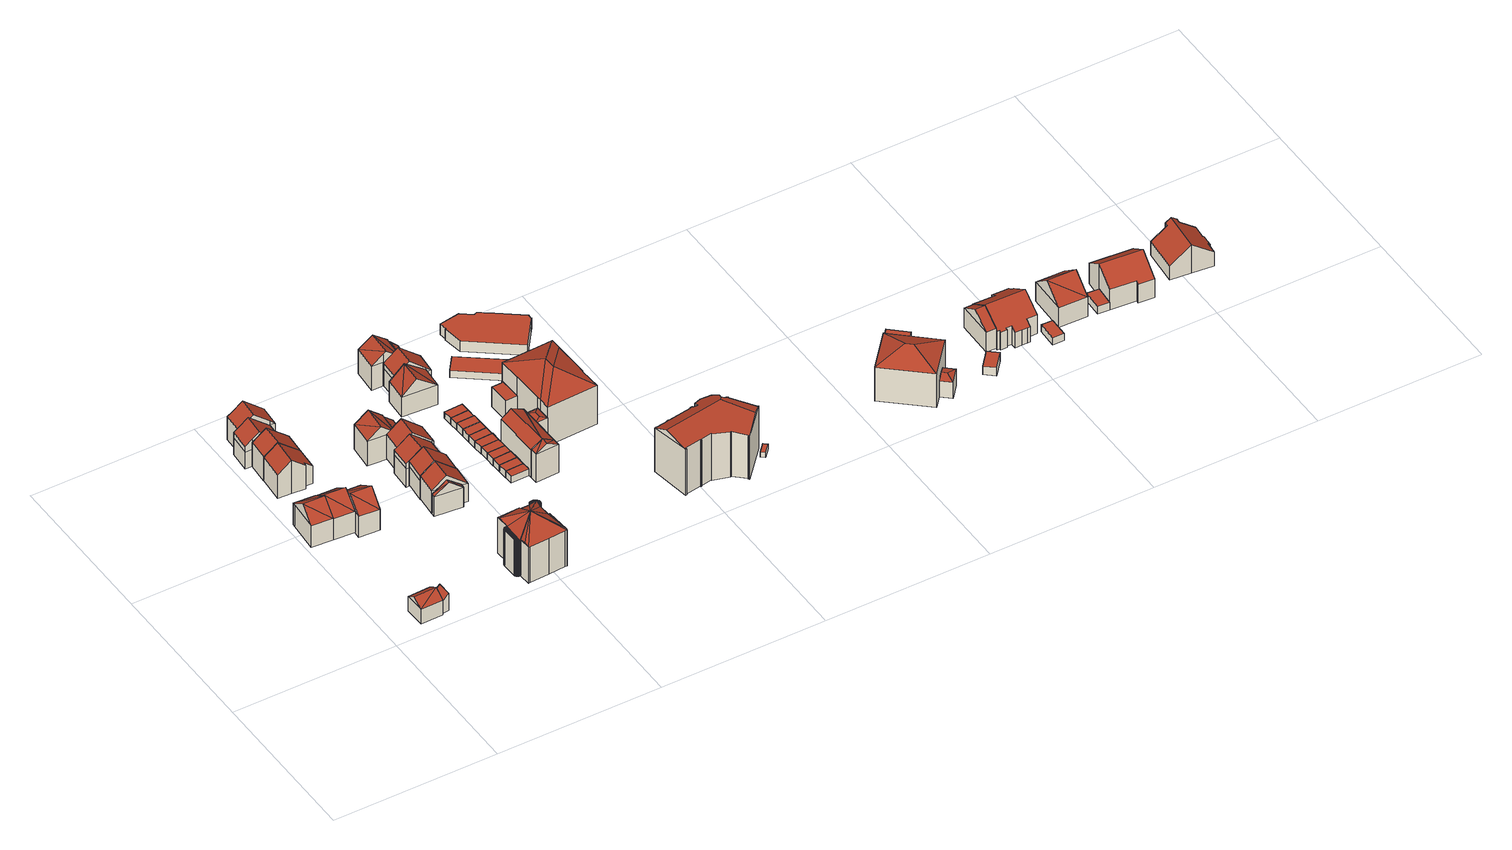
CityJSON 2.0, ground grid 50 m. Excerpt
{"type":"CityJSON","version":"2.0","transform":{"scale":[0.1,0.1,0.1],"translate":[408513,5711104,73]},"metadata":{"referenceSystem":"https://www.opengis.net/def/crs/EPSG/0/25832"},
"CityObjects":{
"building1":{"type":"Building","attributes":{"Gemeindeschluessel":"05978036","Geometrietyp2DReferenz":"3000","function":"31001_1000","roofType":"5000","measuredHeight":7.01},"geometry":[{"type":"MultiSurface","lod":"2","boundaries":[[[0,1,2,3]],[[1,4,5,2]],[[4,6,7,5]],[[6,8,9,7]],[[8,10,11,9]],[[10,0,3,11]],[[12,13,14,4,1]],[[13,0,10,15]],[[0,13,12]],[[6,14,13,15,8]],[[8,15,10]],[[4,14,6]],[[0,12,1]],[[3,2,5,7,9,11]]],"semantics":{"surfaces":[{"type":"WallSurface"},{"type":"RoofSurface"},{"type":"GroundSurface"}],"values":[0,0,0,0,0,0,1,1,1,0,0,0,0,2]}}]},
"building2":{"type":"Building","attributes":{"Gemeindeschluessel":"05978036","Geometrietyp2DReferenz":"3000","function":"31001_1000","roofType":"2100","measuredHeight":5.99},"geometry":[{"type":"MultiSurface","lod":"2","boundaries":[[[16,17,18,19]],[[17,20,21,18]],[[20,22,23,21]],[[22,16,19,23]],[[22,20,17,16]],[[19,18,21,23]]],"semantics":{"surfaces":[{"type":"WallSurface"},{"type":"RoofSurface"},{"type":"GroundSurface"}],"values":[0,0,0,0,1,2]}}]},
"building3":{"type":"Building","attributes":{"Gemeindeschluessel":"05978036","Geometrietyp2DReferenz":"3000","function":"31001_1000","roofType":"5000","measuredHeight":11.66},"geometry":[{"type":"MultiSurface","lod":"2","boundaries":[[[24,25,26,27]],[[25,28,29,26]],[[28,30,31,29]],[[30,32,33,31]],[[32,24,27,33]],[[30,34,35]],[[30,35,32]],[[34,28,25]],[[25,36,35,34]],[[32,35,36,24]],[[24,36,25]],[[28,34,30]],[[27,26,29,31,33]]],"semantics":{"surfaces":[{"type":"WallSurface"},{"type":"RoofSurface"},{"type":"GroundSurface"}],"values":[0,0,0,0,0,1,1,1,1,0,0,0,2]}}]},
"building4":{"type":"Building","attributes":{"Gemeindeschluessel":"05978036","Geometrietyp2DReferenz":"3000","function":"31001_1000","roofType":"3100","measuredHeight":11.45},"geometry":[{"type":"MultiSurface","lod":"2","boundaries":[[[37,38,39,40]],[[38,41,42,39]],[[41,43,44,42]],[[43,37,40,44]],[[41,38,45]],[[37,43,46]],[[37,45,38]],[[45,37,46]],[[46,41,45]],[[41,46,43]],[[40,39,42,44]]],"semantics":{"surfaces":[{"type":"WallSurface"},{"type":"RoofSurface"},{"type":"GroundSurface"}],"values":[0,0,0,0,0,0,1,1,1,1,2]}}]},
"building5":{"type":"Building","attributes":{"Gemeindeschluessel":"05978036","Geometrietyp2DReferenz":"3000","function":"31001_1000","roofType":"3100","measuredHeight":11.38},"geometry":[{"type":"MultiSurface","lod":"2","boundaries":[[[47,48,49,50]],[[48,51,52,49]],[[51,53,54,52]],[[53,55,56,54]],[[55,57,58,56]],[[57,59,60,58]],[[59,61,62,60]],[[61,47,50,62]],[[57,55,53,51,48,47]],[[47,61,59,57]],[[50,49,52,54,56,58,60,62]]],"semantics":{"surfaces":[{"type":"WallSurface"},{"type":"RoofSurface"},{"type":"GroundSurface"}],"values":[0,0,0,0,0,0,0,0,1,1,2]}}]},
"building6":{"type":"Building","attributes":{"Gemeindeschluessel":"05978036","Geometrietyp2DReferenz":"3000","function":"31001_1000","roofType":"3100","measuredHeight":11.51},"geometry":[{"type":"MultiSurface","lod":"2","boundaries":[[[63,64,65,66]],[[64,67,68,65]],[[67,69,70,68]],[[69,63,66,70]],[[67,64,71]],[[63,69,72]],[[63,71,64]],[[71,63,72]],[[72,67,71]],[[67,72,69]],[[66,65,68,70]]],"semantics":{"surfaces":[{"type":"WallSurface"},{"type":"RoofSurface"},{"type":"GroundSurface"}],"values":[0,0,0,0,0,0,1,1,1,1,2]}}]},
"building7":{"type":"Building","attributes":{"Gemeindeschluessel":"05978036","Geometrietyp2DReferenz":"3000","function":"31001_1000","roofType":"5000","measuredHeight":11.65},"geometry":[{"type":"MultiSurface","lod":"2","boundaries":[[[73,74,75,76]],[[74,77,78,75]],[[77,48,79,78]],[[48,73,76,79]],[[80,81,74,73]],[[48,77,81,80]],[[77,74,81]],[[73,48,80]],[[76,75,78,79]]],"semantics":{"surfaces":[{"type":"WallSurface"},{"type":"RoofSurface"},{"type":"GroundSurface"}],"values":[0,0,0,0,1,1,0,0,2]}}]},
"building8":{"type":"Building","attributes":{"Gemeindeschluessel":"05978036","Geometrietyp2DReferenz":"3000","function":"31001_1000","roofType":"3100","measuredHeight":11.15},"geometry":[{"type":"MultiSurface","lod":"2","boundaries":[[[82,83,84,85]],[[83,86,87,84]],[[86,88,89,87]],[[88,90,75,89]],[[90,91,92,75]],[[91,82,85,92]],[[93,94,95,96,97,98]],[[86,96,95,88]],[[82,98,97,83]],[[91,93,98,82]],[[83,97,96,86]],[[90,94,93,91]],[[88,95,94,90]],[[85,84,87,89,75,92]]],"semantics":{"surfaces":[{"type":"WallSurface"},{"type":"RoofSurface"},{"type":"GroundSurface"}],"values":[0,0,0,0,0,0,1,1,0,0,0,0,0,2]}}]},
"building9":{"type":"Building","attributes":{"Gemeindeschluessel":"05978036","Geometrietyp2DReferenz":"3000","function":"31001_1000","roofType":"3100","measuredHeight":11.53},"geometry":[{"type":"MultiSurface","lod":"2","boundaries":[[[99,100,101,102]],[[100,103,104,101]],[[103,105,106,104]],[[105,107,108,106]],[[107,105,109,110,111]],[[100,99,110,109,112]],[[100,112,103]],[[103,112,109,105]],[[113,111,110,99]],[[107,111,113]],[[108,114,102,101,104,106]],[[107,113,114,108]],[[113,99,102,114]]],"semantics":{"surfaces":[{"type":"WallSurface"},{"type":"RoofSurface"},{"type":"GroundSurface"}],"values":[0,0,0,0,1,1,0,0,0,0,2,0,0]}}]},
"building10":{"type":"Building","attributes":{"Gemeindeschluessel":"05978036","Geometrietyp2DReferenz":"3000","function":"31001_1000","roofType":"5000","measuredHeight":16.77},"geometry":[{"type":"MultiSurface","lod":"2","boundaries":[[[115,116,117,118]],[[116,119,120,117]],[[119,121,122,120]],[[121,123,124,122]],[[123,125,126,124]],[[125,127,128,126]],[[127,129,130,128]],[[129,131,132,130]],[[131,133,134,132]],[[133,135,136,134]],[[135,137,138,136]],[[137,139,140,138]],[[139,141,142,140]],[[141,143,144,142]],[[143,145,146,144]],[[145,147,148,146]],[[147,149,150,148]],[[149,151,152,150]],[[151,153,154,152]],[[153,155,156,154]],[[155,157,158,156]],[[157,159,160,158]],[[159,161,162,160]],[[161,163,164,162]],[[163,165,166,164]],[[165,167,168,166]],[[167,169,170,168]],[[169,171,172,170]],[[171,173,174,172]],[[173,175,176,174]],[[175,177,178,176]],[[177,179,180,178]],[[179,181,182,180]],[[181,183,184,182]],[[183,185,186,184]],[[185,187,188,186]],[[187,189,190,188]],[[189,191,192,190]],[[191,193,194,192]],[[193,195,196,194]],[[195,197,198,196]],[[197,199,200,198]],[[199,201,202,200]],[[201,203,204,202]],[[203,205,206,204]],[[205,207,208,206]],[[207,209,210,208]],[[209,211,212,210]],[[211,213,214,212]],[[213,215,216,214]],[[215,217,218,216]],[[217,219,220,218]],[[219,221,222,220]],[[221,223,224,222]],[[223,225,226,224]],[[225,227,228,226]],[[227,229,230,228]],[[229,231,232,230]],[[231,233,234,232]],[[233,235,236,234]],[[235,237,238,236]],[[237,239,240,238]],[[239,241,242,240]],[[241,243,244,242]],[[243,245,246,244]],[[245,247,248,246]],[[247,249,250,248]],[[249,251,252,250]],[[251,253,254,252]],[[253,255,256,254]],[[255,115,118,256]],[[221,257,258]],[[258,229,227,225,223,221]],[[259,229,258]],[[231,259,258]],[[258,233,231]],[[258,143,233]],[[260,143,258]],[[141,233,143]],[[141,235,233]],[[139,235,141]],[[139,237,235]],[[139,239,237]],[[137,239,139]],[[135,239,137]],[[135,241,239]],[[133,241,135]],[[133,243,241]],[[131,243,133]],[[131,245,243]],[[131,247,245]],[[129,247,131]],[[127,247,129]],[[127,249,247]],[[127,251,249]],[[127,253,251]],[[125,253,127]],[[125,255,253]],[[123,255,125]],[[121,255,123]],[[119,255,121]],[[119,115,255]],[[115,119,116]],[[179,261,181]],[[177,261,179]],[[175,261,177]],[[173,261,175]],[[171,261,173]],[[169,261,171]],[[167,261,169]],[[165,261,167]],[[163,261,165]],[[161,261,163]],[[159,261,161]],[[157,261,159]],[[155,261,157]],[[153,261,155]],[[151,261,153]],[[151,258,261]],[[149,258,151]],[[147,258,149]],[[260,258,147]],[[147,145,260]],[[193,197,195]],[[193,199,197]],[[193,201,199]],[[191,201,193]],[[191,203,201]],[[189,203,191]],[[189,205,203]],[[187,205,189]],[[187,207,205]],[[185,207,187]],[[185,209,207]],[[261,209,185]],[[261,211,209]],[[261,213,211]],[[261,215,213]],[[215,261,258]],[[257,219,217]],[[257,217,258]],[[258,217,215]],[[219,257,221]],[[229,259,231]],[[143,260,145]],[[183,181,261,185]],[[117,120,122,124,126,128,130,132,134,136,138,140,142,144,146,148,150,152,154,156,158,160,162,164,166,168,170,172,174,176,178,180,182,184,186,188,190,192,194,196,198,200,202,204,206,208,210,212,214,216,218,220,222,224,226,228,230,232,234,236,238,240,242,244,246,248,250,252,254,256,118]]],"semantics":{"surfaces":[{"type":"WallSurface"},{"type":"RoofSurface"},{"type":"GroundSurface"}],"values":[0,0,0,0,0,0,0,0,0,0,0,0,0,0,0,0,0,0,0,0,0,0,0,0,0,0,0,0,0,0,0,0,0,0,0,0,0,0,0,0,0,0,0,0,0,0,0,0,0,0,0,0,0,0,0,0,0,0,0,0,0,0,0,0,0,0,0,0,0,0,0,1,1,1,1,1,1,1,1,1,1,1,1,1,1,1,1,1,1,1,1,1,1,1,1,1,1,1,1,1,1,1,1,1,1,1,1,1,1,1,1,1,1,1,1,1,1,1,1,1,1,1,1,1,1,1,1,1,1,1,1,1,1,1,1,1,1,1,1,1,1,1,0,0,0,0,2]}}]},
"building11":{"type":"Building","attributes":{"Gemeindeschluessel":"05978036","Geometrietyp2DReferenz":"3000","function":"31001_1000"},"children":["building11-1","building11-2"]},
"building11-1":{"type":"BuildingPart","attributes":{"roofType":"3100","measuredHeight":11.36},"parents":["building11"],"geometry":[{"type":"MultiSurface","lod":"2","boundaries":[[[262,263,264,265]],[[266,267,268,269,270]],[[267,262,265,268]],[[262,267,271]],[[263,262,271,272]],[[267,266,272,271]],[[265,264,273,269,268]],[[270,274,266]],[[273,264,263,275]],[[269,273,275,276,270]],[[270,276,274]],[[272,266,274,277,278,276,275,263]],[[277,274,276,278]]],"semantics":{"surfaces":[{"type":"WallSurface"},{"type":"RoofSurface"},{"type":"GroundSurface"},{"type":"ClosureSurface"}],"values":[0,0,0,0,1,1,2,0,0,3,3,0,3]}}]},
"building11-2":{"type":"BuildingPart","attributes":{"roofType":"3100","measuredHeight":10.13},"parents":["building11"],"geometry":[{"type":"MultiSurface","lod":"2","boundaries":[[[278,279,280,273,275]],[[279,281,282,280]],[[281,270,269,282]],[[281,279,283]],[[277,279,278]],[[279,277,283]],[[270,283,277,274]],[[283,270,281]],[[273,280,282,269]],[[275,276,278]],[[273,269,270,276,275]],[[274,276,270]],[[277,278,276,274]]],"semantics":{"surfaces":[{"type":"WallSurface"},{"type":"RoofSurface"},{"type":"GroundSurface"},{"type":"ClosureSurface"}],"values":[0,0,0,0,1,1,1,1,2,0,3,3,3]}}]},
"building12":{"type":"Building","attributes":{"Gemeindeschluessel":"05978036","Geometrietyp2DReferenz":"3000","function":"31001_1000","roofType":"3100","measuredHeight":11.54},"geometry":[{"type":"MultiSurface","lod":"2","boundaries":[[[284,285,286,287]],[[285,288,289,286]],[[288,290,291,289]],[[290,292,293,291]],[[292,284,287,293]],[[294,295,296,297]],[[288,298,296,295,290]],[[285,298,288]],[[284,297,296,298,285]],[[292,294,297,284]],[[290,295,294,292]],[[287,286,289,291,293]]],"semantics":{"surfaces":[{"type":"WallSurface"},{"type":"RoofSurface"},{"type":"GroundSurface"}],"values":[0,0,0,0,0,1,1,0,0,0,0,2]}}]},
"building13":{"type":"Building","attributes":{"Gemeindeschluessel":"05978036","Geometrietyp2DReferenz":"3000","function":"31001_1000","roofType":"3100","measuredHeight":11.7},"geometry":[{"type":"MultiSurface","lod":"2","boundaries":[[[299,300,301,302]],[[300,303,304,301]],[[303,305,306,304]],[[305,307,308,306]],[[307,309,310,308]],[[309,299,302,310]],[[311,312,297,313,314,315]],[[305,303,314,313]],[[300,315,314,303]],[[299,311,315,300]],[[307,297,312,309]],[[305,313,297,307]],[[309,312,311,299]],[[302,301,304,306,308,310]]],"semantics":{"surfaces":[{"type":"WallSurface"},{"type":"RoofSurface"},{"type":"GroundSurface"}],"values":[0,0,0,0,0,0,1,1,0,0,0,0,0,2]}}]},
"building14":{"type":"Building","attributes":{"Gemeindeschluessel":"05978036","Geometrietyp2DReferenz":"3000","function":"31001_1000"},"children":["building14-1","building14-2"]},
"building14-1":{"type":"BuildingPart","attributes":{"roofType":"3100","measuredHeight":11.87},"parents":["building14"],"geometry":[{"type":"MultiSurface","lod":"2","boundaries":[[[316,317,318,319]],[[317,320,321,318]],[[322,316,319,323]],[[320,317,324]],[[316,322,325]],[[317,325,324]],[[325,317,316]],[[324,322,326,320]],[[322,324,325]],[[319,318,321,327,323]],[[327,321,320,326]],[[323,327,326,322]]],"semantics":{"surfaces":[{"type":"WallSurface"},{"type":"RoofSurface"},{"type":"GroundSurface"},{"type":"ClosureSurface"}],"values":[0,0,0,0,0,1,1,1,1,2,0,3]}}]},
"building14-2":{"type":"BuildingPart","attributes":{"roofType":"2100","measuredHeight":8.7},"parents":["building14"],"geometry":[{"type":"MultiSurface","lod":"2","boundaries":[[[328,329,330,327,326]],[[329,331,332,330]],[[331,333,322,323,332]],[[333,331,329,328]],[[327,330,332,323]],[[326,322,333,328]],[[327,323,322,326]]],"semantics":{"surfaces":[{"type":"WallSurface"},{"type":"RoofSurface"},{"type":"GroundSurface"},{"type":"ClosureSurface"}],"values":[0,0,0,1,2,0,3]}}]},
"building15":{"type":"Building","attributes":{"Gemeindeschluessel":"05978036","Geometrietyp2DReferenz":"3000","function":"31001_1000","roofType":"3100","measuredHeight":11.87},"geometry":[{"type":"MultiSurface","lod":"2","boundaries":[[[334,335,336,337]],[[335,338,339,336]],[[338,340,341,339]],[[340,334,337,341]],[[338,335,342]],[[334,340,343]],[[335,334,343,342]],[[340,338,342,343]],[[337,336,339,341]]],"semantics":{"surfaces":[{"type":"WallSurface"},{"type":"RoofSurface"},{"type":"GroundSurface"}],"values":[0,0,0,0,0,0,1,1,2]}}]},
"building16":{"type":"Building","attributes":{"Gemeindeschluessel":"05978036","Geometrietyp2DReferenz":"3000","function":"31001_2460","roofType":"1000","measuredHeight":2.28},"geometry":[{"type":"MultiSurface","lod":"2","boundaries":[[[344,345,346,347]],[[345,348,349,346]],[[348,350,351,349]],[[350,344,347,351]],[[350,348,345,344]],[[347,346,349,351]]],"semantics":{"surfaces":[{"type":"WallSurface"},{"type":"RoofSurface"},{"type":"GroundSurface"}],"values":[0,0,0,0,1,2]}}]},
"building17":{"type":"Building","attributes":{"Gemeindeschluessel":"05978036","Geometrietyp2DReferenz":"3000","function":"31001_2460","roofType":"1000","measuredHeight":2.25},"geometry":[{"type":"MultiSurface","lod":"2","boundaries":[[[352,353,354,355]],[[353,345,356,354]],[[345,344,357,356]],[[344,352,355,357]],[[344,345,353,352]],[[355,354,356,357]]],"semantics":{"surfaces":[{"type":"WallSurface"},{"type":"RoofSurface"},{"type":"GroundSurface"}],"values":[0,0,0,0,1,2]}}]},
"building18":{"type":"Building","attributes":{"Gemeindeschluessel":"05978036","Geometrietyp2DReferenz":"3000","function":"31001_2460","roofType":"1000","measuredHeight":2.34},"geometry":[{"type":"MultiSurface","lod":"2","boundaries":[[[358,359,360,361]],[[359,353,354,360]],[[353,352,355,354]],[[352,358,361,355]],[[352,353,359,358]],[[361,360,354,355]]],"semantics":{"surfaces":[{"type":"WallSurface"},{"type":"RoofSurface"},{"type":"GroundSurface"}],"values":[0,0,0,0,1,2]}}]},
"building19":{"type":"Building","attributes":{"Gemeindeschluessel":"05978036","Geometrietyp2DReferenz":"3000","function":"31001_2460","roofType":"1000","measuredHeight":2.32},"geometry":[{"type":"MultiSurface","lod":"2","boundaries":[[[362,363,364,365]],[[363,366,367,364]],[[366,368,369,367]],[[368,362,365,369]],[[368,366,363,362]],[[365,364,367,369]]],"semantics":{"surfaces":[{"type":"WallSurface"},{"type":"RoofSurface"},{"type":"GroundSurface"}],"values":[0,0,0,0,1,2]}}]},
"building20":{"type":"Building","attributes":{"Gemeindeschluessel":"05978036","Geometrietyp2DReferenz":"3000","function":"31001_2460","roofType":"1000","measuredHeight":2.33},"geometry":[{"type":"MultiSurface","lod":"2","boundaries":[[[370,371,372,373]],[[371,363,364,372]],[[363,362,365,364]],[[362,370,373,365]],[[362,363,371,370]],[[373,372,364,365]]],"semantics":{"surfaces":[{"type":"WallSurface"},{"type":"RoofSurface"},{"type":"GroundSurface"}],"values":[0,0,0,0,1,2]}}]},
"building21":{"type":"Building","attributes":{"Gemeindeschluessel":"05978036","Geometrietyp2DReferenz":"3000","function":"31001_2460","roofType":"1000","measuredHeight":2.35},"geometry":[{"type":"MultiSurface","lod":"2","boundaries":[[[374,375,376,377]],[[375,371,378,376]],[[371,370,379,378]],[[370,374,377,379]],[[370,371,375,374]],[[377,376,378,379]]],"semantics":{"surfaces":[{"type":"WallSurface"},{"type":"RoofSurface"},{"type":"GroundSurface"}],"values":[0,0,0,0,1,2]}}]},
"building22":{"type":"Building","attributes":{"Gemeindeschluessel":"05978036","Geometrietyp2DReferenz":"3000","function":"31001_2460","roofType":"1000","measuredHeight":2.23},"geometry":[{"type":"MultiSurface","lod":"2","boundaries":[[[380,381,382,383]],[[381,384,385,382]],[[384,386,387,385]],[[386,380,383,387]],[[386,384,381,380]],[[383,382,385,387]]],"semantics":{"surfaces":[{"type":"WallSurface"},{"type":"RoofSurface"},{"type":"GroundSurface"}],"values":[0,0,0,0,1,2]}}]},
"building23":{"type":"Building","attributes":{"Gemeindeschluessel":"05978036","Geometrietyp2DReferenz":"3000","function":"31001_1000","roofType":"3100","measuredHeight":11.24},"geometry":[{"type":"MultiSurface","lod":"2","boundaries":[[[388,389,390,391]],[[389,392,393,390]],[[392,394,395,393]],[[394,388,391,395]],[[392,389,396]],[[388,394,397]],[[397,389,388]],[[389,397,396]],[[392,397,394]],[[397,392,396]],[[391,390,393,395]]],"semantics":{"surfaces":[{"type":"WallSurface"},{"type":"RoofSurface"},{"type":"GroundSurface"}],"values":[0,0,0,0,0,0,1,1,1,1,2]}}]},
"building24":{"type":"Building","attributes":{"Gemeindeschluessel":"05978036","Geometrietyp2DReferenz":"3000","function":"51009_1610","roofType":"3100","measuredHeight":11.81},"geometry":[{"type":"MultiSurface","lod":"2","boundaries":[[[398,399,400,401]],[[399,402,403,400]],[[402,404,405,403]],[[404,398,401,405]],[[402,399,406]],[[398,404,407]],[[398,406,399]],[[406,398,407]],[[407,402,406]],[[402,407,404]],[[401,400,403,405]]],"semantics":{"surfaces":[{"type":"WallSurface"},{"type":"RoofSurface"},{"type":"GroundSurface"}],"values":[0,0,0,0,0,0,1,1,1,1,2]}}]},
"building25":{"type":"Building","attributes":{"Gemeindeschluessel":"05978036","Geometrietyp2DReferenz":"3000","function":"31001_2460","roofType":"1000","measuredHeight":2.25},"geometry":[{"type":"MultiSurface","lod":"2","boundaries":[[[408,409,410,411]],[[409,381,382,410]],[[381,380,383,382]],[[380,408,411,383]],[[380,381,409,408]],[[411,410,382,383]]],"semantics":{"surfaces":[{"type":"WallSurface"},{"type":"RoofSurface"},{"type":"GroundSurface"}],"values":[0,0,0,0,1,2]}}]},
"building26":{"type":"Building","attributes":{"Gemeindeschluessel":"05978036","Geometrietyp2DReferenz":"3000","function":"31001_2460","roofType":"1000","measuredHeight":2.4},"geometry":[{"type":"MultiSurface","lod":"2","boundaries":[[[412,413,414,415]],[[413,409,416,414]],[[409,408,417,416]],[[408,412,415,417]],[[408,409,413,412]],[[415,414,416,417]]],"semantics":{"surfaces":[{"type":"WallSurface"},{"type":"RoofSurface"},{"type":"GroundSurface"}],"values":[0,0,0,0,1,2]}}]},
"building27":{"type":"Building","attributes":{"Gemeindeschluessel":"05978036","Geometrietyp2DReferenz":"3000","function":"31001_2460","roofType":"1000","measuredHeight":2.25},"geometry":[{"type":"MultiSurface","lod":"2","boundaries":[[[418,419,420,421]],[[419,422,423,420]],[[422,424,425,423]],[[424,418,421,425]],[[424,422,419,418]],[[421,420,423,425]]],"semantics":{"surfaces":[{"type":"WallSurface"},{"type":"RoofSurface"},{"type":"GroundSurface"}],"values":[0,0,0,0,1,2]}}]},
"building28":{"type":"Building","attributes":{"Gemeindeschluessel":"05978036","Geometrietyp2DReferenz":"3000","function":"31001_2000","roofType":"5000","measuredHeight":11.8},"geometry":[{"type":"MultiSurface","lod":"2","boundaries":[[[426,427,428,405]],[[427,429,430,428]],[[429,431,432,430]],[[431,433,434,432]],[[433,435,401,434]],[[435,426,405,401]],[[426,436,437,427]],[[431,435,433]],[[431,436,435]],[[429,436,431]],[[436,429,437]],[[429,427,437]],[[426,435,436]],[[405,428,430,432,434,401]]],"semantics":{"surfaces":[{"type":"WallSurface"},{"type":"RoofSurface"},{"type":"GroundSurface"}],"values":[0,0,0,0,0,0,1,1,1,1,1,0,0,2]}}]},
"building29":{"type":"Building","attributes":{"Gemeindeschluessel":"05978036","Geometrietyp2DReferenz":"3000","function":"31001_2460","roofType":"1000","measuredHeight":2.26},"geometry":[{"type":"MultiSurface","lod":"2","boundaries":[[[438,439,440,441]],[[439,419,420,440]],[[419,418,421,420]],[[418,438,441,421]],[[418,419,439,438]],[[441,440,420,421]]],"semantics":{"surfaces":[{"type":"WallSurface"},{"type":"RoofSurface"},{"type":"GroundSurface"}],"values":[0,0,0,0,1,2]}}]},
"building30":{"type":"Building","attributes":{"Gemeindeschluessel":"05978036","Geometrietyp2DReferenz":"3000","function":"31001_1000"},"children":["building30-1","building30-2"]},
"building30-1":{"type":"BuildingPart","attributes":{"roofType":"2100","measuredHeight":8.6},"parents":["building30"],"geometry":[{"type":"MultiSurface","lod":"2","boundaries":[[[442,443,444,445,446]],[[447,448,449,450,451]],[[448,442,446,449]],[[448,447,443,442]],[[446,445,450,449]],[[447,451,444,443]],[[451,450,445,444]]],"semantics":{"surfaces":[{"type":"WallSurface"},{"type":"RoofSurface"},{"type":"GroundSurface"},{"type":"ClosureSurface"}],"values":[0,0,0,1,2,0,3]}}]},
"building30-2":{"type":"BuildingPart","attributes":{"roofType":"3100","measuredHeight":11.6},"parents":["building30"],"geometry":[{"type":"MultiSurface","lod":"2","boundaries":[[[452,453,454,455]],[[453,451,450,454]],[[444,456,457,445]],[[456,458,459,457]],[[458,452,455,459]],[[460,461,452]],[[452,458,462,460]],[[444,451,453,461]],[[461,460,444]],[[456,462,458]],[[444,460,462,456]],[[452,461,453]],[[455,454,450,445,457,459]],[[445,450,451,444]]],"semantics":{"surfaces":[{"type":"WallSurface"},{"type":"RoofSurface"},{"type":"GroundSurface"},{"type":"ClosureSurface"}],"values":[0,0,0,0,0,1,1,1,1,0,0,0,2,3]}}]},
"building31":{"type":"Building","attributes":{"Gemeindeschluessel":"05978036","Geometrietyp2DReferenz":"3000","function":"31001_1000","roofType":"3100","measuredHeight":11.32},"geometry":[{"type":"MultiSurface","lod":"2","boundaries":[[[463,464,465,466]],[[464,467,468,465]],[[467,469,470,468]],[[469,471,391,470]],[[471,472,473,391]],[[472,463,466,473]],[[474,475,476,477]],[[467,478,476,475,479,469]],[[471,479,475,474,472]],[[469,479,471]],[[464,478,467]],[[463,477,476,478,464]],[[472,474,477,463]],[[466,465,468,470,391,473]]],"semantics":{"surfaces":[{"type":"WallSurface"},{"type":"RoofSurface"},{"type":"GroundSurface"}],"values":[0,0,0,0,0,0,1,1,0,0,0,0,0,2]}}]},
"building32":{"type":"Building","attributes":{"Gemeindeschluessel":"05978036","Geometrietyp2DReferenz":"3000","function":"31001_2000","roofType":"5000","measuredHeight":9.52},"geometry":[{"type":"MultiSurface","lod":"2","boundaries":[[[480,481,482,483]],[[481,484,485,482]],[[484,486,487,485]],[[486,480,483,487]],[[488,486,484]],[[489,488,484,481]],[[489,481,480]],[[488,489,480,486]],[[483,482,485,487]]],"semantics":{"surfaces":[{"type":"WallSurface"},{"type":"RoofSurface"},{"type":"GroundSurface"}],"values":[0,0,0,0,1,1,1,1,2]}}]},
"building33":{"type":"Building","attributes":{"Gemeindeschluessel":"05978036","Geometrietyp2DReferenz":"3000","function":"31001_2000"},"children":["building33-1","building33-2","building33-3"]},
"building33-1":{"type":"BuildingPart","attributes":{"roofType":"1000","measuredHeight":6.73},"parents":["building33"],"geometry":[{"type":"MultiSurface","lod":"2","boundaries":[[[490,491,492,493]],[[491,494,495,492]],[[494,496,497,495]],[[496,498,499,497]],[[500,490,493,501]],[[500,498,496,494,491,490]],[[493,492,495,497,499,501]],[[501,499,498,500]]],"semantics":{"surfaces":[{"type":"WallSurface"},{"type":"RoofSurface"},{"type":"GroundSurface"},{"type":"ClosureSurface"}],"values":[0,0,0,0,0,1,2,3]}}]},
"building33-2":{"type":"BuildingPart","attributes":{"roofType":"1000","measuredHeight":6.68},"parents":["building33"],"geometry":[{"type":"MultiSurface","lod":"2","boundaries":[[[502,503,504,505]],[[503,506,507,504]],[[508,502,505,509]],[[508,506,503,502]],[[505,504,507,509]],[[509,507,506,508]]],"semantics":{"surfaces":[{"type":"WallSurface"},{"type":"RoofSurface"},{"type":"GroundSurface"},{"type":"ClosureSurface"}],"values":[0,0,0,1,2,3]}}]},
"building33-3":{"type":"BuildingPart","attributes":{"roofType":"3200","measuredHeight":17.2},"parents":["building33"],"geometry":[{"type":"MultiSurface","lod":"2","boundaries":[[[510,511,512,499,498]],[[511,513,514,512]],[[513,515,516,514]],[[515,517,509,516]],[[517,508,509]],[[518,519,520,507,506]],[[519,521,522,520]],[[521,523,524,522]],[[523,525,526,524]],[[525,527,528,526]],[[527,529,500,501,528]],[[523,521,530]],[[513,511,510,531]],[[521,519,518,517,515,530]],[[515,513,531,530]],[[525,523,530,531]],[[510,529,527,525,531]],[[499,512,514,516,509,507,520,522,524,526,528,501]],[[518,506,508,517]],[[506,507,509,508]],[[498,500,529,510]],[[498,499,501,500]]],"semantics":{"surfaces":[{"type":"WallSurface"},{"type":"RoofSurface"},{"type":"GroundSurface"},{"type":"ClosureSurface"}],"values":[0,0,0,0,0,0,0,0,0,0,0,1,1,1,1,1,1,2,0,3,0,3]}}]},
"building34":{"type":"Building","attributes":{"Gemeindeschluessel":"05978036","Geometrietyp2DReferenz":"3000","function":"31001_2460","roofType":"1000","measuredHeight":2.37},"geometry":[{"type":"MultiSurface","lod":"2","boundaries":[[[532,533,534,535]],[[533,536,537,534]],[[536,538,539,537]],[[538,532,535,539]],[[538,536,533,532]],[[535,534,537,539]]],"semantics":{"surfaces":[{"type":"WallSurface"},{"type":"RoofSurface"},{"type":"GroundSurface"}],"values":[0,0,0,0,1,2]}}]},
"building35":{"type":"Building","attributes":{"Gemeindeschluessel":"05978036","Geometrietyp2DReferenz":"3000","function":"31001_2460","roofType":"1000","measuredHeight":2.23},"geometry":[{"type":"MultiSurface","lod":"2","boundaries":[[[540,541,542,543]],[[541,544,545,542]],[[544,546,547,545]],[[546,548,549,547]],[[548,540,543,549]],[[548,546,544,541,540]],[[543,542,545,547,549]]],"semantics":{"surfaces":[{"type":"WallSurface"},{"type":"RoofSurface"},{"type":"GroundSurface"}],"values":[0,0,0,0,0,1,2]}}]},
"building36":{"type":"Building","attributes":{"Gemeindeschluessel":"05978036","Geometrietyp2DReferenz":"3000","function":"31001_1100","roofType":"5000","measuredHeight":17.5},"geometry":[{"type":"MultiSurface","lod":"2","boundaries":[[[550,551,552,553]],[[551,554,555,552]],[[554,556,557,555]],[[556,558,559,557]],[[558,560,561,559]],[[560,562,563,561]],[[562,564,565,563]],[[564,566,567,565]],[[566,568,569,567]],[[568,570,571,569]],[[570,572,573,571]],[[572,574,575,573]],[[574,576,577,575]],[[576,578,579,577]],[[578,580,581,579]],[[580,582,583,581]],[[582,584,585,583]],[[584,586,587,585]],[[586,588,589,587]],[[588,590,591,589]],[[590,592,593,591]],[[592,594,595,593]],[[594,596,597,595]],[[596,598,599,597]],[[598,600,601,599]],[[600,602,603,601]],[[602,604,605,603]],[[604,606,607,605]],[[606,608,609,607]],[[608,610,611,609]],[[610,612,613,611]],[[612,614,615,613]],[[614,616,617,615]],[[616,618,619,617]],[[618,620,621,619]],[[620,622,623,621]],[[622,624,625,623]],[[624,550,553,625]],[[598,596,594,592,590,588,586,626,627,628]],[[627,626,584,582,580,578,576,574,572,570,568,566,564,562,560,558,556,554,551,629]],[[614,612,610,608,606,604,602,600,628,627,629,550,624,622,620,618,616]],[[551,550,629]],[[600,598,628]],[[586,584,626]],[[553,552,555,557,559,561,563,565,567,569,571,573,575,577,579,581,583,585,587,589,591,593,595,597,599,601,603,605,607,609,611,613,615,617,619,621,623,625]]],"semantics":{"surfaces":[{"type":"WallSurface"},{"type":"RoofSurface"},{"type":"GroundSurface"}],"values":[0,0,0,0,0,0,0,0,0,0,0,0,0,0,0,0,0,0,0,0,0,0,0,0,0,0,0,0,0,0,0,0,0,0,0,0,0,0,1,1,1,0,0,0,2]}}]},
"building37":{"type":"Building","attributes":{"Gemeindeschluessel":"05978036","Geometrietyp2DReferenz":"3000","function":"31001_2000","roofType":"1000","measuredHeight":3.74},"geometry":[{"type":"MultiSurface","lod":"2","boundaries":[[[630,631,632,633]],[[631,634,635,632]],[[634,636,637,635]],[[636,638,639,637]],[[638,640,641,639]],[[640,642,643,641]],[[642,644,645,643]],[[644,646,647,645]],[[646,648,649,647]],[[648,650,651,649]],[[650,652,653,651]],[[652,654,655,653]],[[654,656,657,655]],[[656,630,633,657]],[[656,654,652,650,648,646,644,642,640,638,636,634,631,630]],[[633,632,635,637,639,641,643,645,647,649,651,653,655,657]]],"semantics":{"surfaces":[{"type":"WallSurface"},{"type":"RoofSurface"},{"type":"GroundSurface"}],"values":[0,0,0,0,0,0,0,0,0,0,0,0,0,0,1,2]}}]},
"building38":{"type":"Building","attributes":{"Gemeindeschluessel":"05978036","Geometrietyp2DReferenz":"3000","function":"31001_2500","roofType":"1000","measuredHeight":1.67},"geometry":[{"type":"MultiSurface","lod":"2","boundaries":[[[658,659,660,661]],[[659,662,663,660]],[[662,664,665,663]],[[664,658,661,665]],[[664,662,659,658]],[[661,660,663,665]]],"semantics":{"surfaces":[{"type":"WallSurface"},{"type":"RoofSurface"},{"type":"GroundSurface"}],"values":[0,0,0,0,1,2]}}]},
"building39":{"type":"Building","attributes":{"Gemeindeschluessel":"05978036","Geometrietyp2DReferenz":"3000","function":"31001_1000"},"children":["building39-1","building39-2","building39-3"]},
"building39-1":{"type":"BuildingPart","attributes":{"roofType":"1000","measuredHeight":9.6},"parents":["building39"],"geometry":[{"type":"MultiSurface","lod":"2","boundaries":[[[666,667,668,669]],[[667,670,671,668]],[[670,672,673,671]],[[672,666,669,673]],[[672,670,667,666]],[[669,668,671,673]]],"semantics":{"surfaces":[{"type":"WallSurface"},{"type":"RoofSurface"},{"type":"GroundSurface"}],"values":[0,0,0,0,1,2]}}]},
"building39-2":{"type":"BuildingPart","attributes":{"roofType":"5000","measuredHeight":6.29},"parents":["building39"],"geometry":[{"type":"MultiSurface","lod":"2","boundaries":[[[674,675,676,677]],[[675,678,679,676]],[[678,680,681,679]],[[678,675,682]],[[675,674,683,682]],[[680,678,682,683]],[[677,676,679,681]],[[677,681,680,674]],[[674,680,683]]],"semantics":{"surfaces":[{"type":"WallSurface"},{"type":"RoofSurface"},{"type":"GroundSurface"},{"type":"ClosureSurface"}],"values":[0,0,0,1,1,1,2,3,3]}}]},
"building39-3":{"type":"BuildingPart","attributes":{"roofType":"3200","measuredHeight":14.8},"parents":["building39"],"geometry":[{"type":"MultiSurface","lod":"2","boundaries":[[[684,685,686,687]],[[688,689,690,691]],[[689,684,687,690]],[[688,685,692]],[[684,689,693]],[[685,684,693,692]],[[689,688,692,693]],[[687,686,677,681,691,690]],[[691,681,680,683,674,677,686,685,688]],[[681,677,674,680]],[[680,674,683]]],"semantics":{"surfaces":[{"type":"WallSurface"},{"type":"RoofSurface"},{"type":"GroundSurface"},{"type":"ClosureSurface"}],"values":[0,0,0,1,1,1,1,2,0,3,3]}}]},
"building40":{"type":"Building","attributes":{"Gemeindeschluessel":"05978036","Geometrietyp2DReferenz":"3000","function":"31001_2460","roofType":"1000","measuredHeight":2.98},"geometry":[{"type":"MultiSurface","lod":"2","boundaries":[[[694,695,696,697]],[[695,698,699,696]],[[698,700,701,699]],[[700,694,697,701]],[[700,698,695,694]],[[697,696,699,701]]],"semantics":{"surfaces":[{"type":"WallSurface"},{"type":"RoofSurface"},{"type":"GroundSurface"}],"values":[0,0,0,0,1,2]}}]},
"building41":{"type":"Building","attributes":{"Gemeindeschluessel":"05978036","Geometrietyp2DReferenz":"3000","function":"31001_2460","roofType":"3100","measuredHeight":10.52},"geometry":[{"type":"MultiSurface","lod":"2","boundaries":[[[702,703,704,705]],[[703,706,707,704]],[[706,708,709,707]],[[708,702,705,709]],[[706,703,710]],[[702,708,711]],[[703,702,711,710]],[[708,706,710,711]],[[705,704,707,709]]],"semantics":{"surfaces":[{"type":"WallSurface"},{"type":"RoofSurface"},{"type":"GroundSurface"}],"values":[0,0,0,0,0,0,1,1,2]}}]},
"building42":{"type":"Building","attributes":{"Gemeindeschluessel":"05978036","Geometrietyp2DReferenz":"3000","function":"31001_1000","roofType":"3100","measuredHeight":10.61},"geometry":[{"type":"MultiSurface","lod":"2","boundaries":[[[712,713,714,715]],[[713,716,717,714]],[[716,718,719,717]],[[718,720,721,719]],[[720,722,723,721]],[[722,724,725,723]],[[724,726,727,725]],[[726,728,729,727]],[[728,730,731,729]],[[730,732,733,731]],[[732,734,735,733]],[[734,708,736,735]],[[708,737,738,736]],[[737,739,740,738]],[[739,741,742,740]],[[741,743,744,742]],[[743,745,746,744]],[[745,747,748,746]],[[747,749,750,748]],[[749,751,752,750]],[[751,753,754,752]],[[753,712,715,754]],[[749,747,745,743,741,739,737,708,734]],[[734,732,730,728,726,724,722,720,718,716,713,712,753,751,749]],[[715,714,717,719,721,723,725,727,729,731,733,735,736,738,740,742,744,746,748,750,752,754]]],"semantics":{"surfaces":[{"type":"WallSurface"},{"type":"RoofSurface"},{"type":"GroundSurface"}],"values":[0,0,0,0,0,0,0,0,0,0,0,0,0,0,0,0,0,0,0,0,0,0,1,1,2]}}]},
"building43":{"type":"Building","attributes":{"Gemeindeschluessel":"05978036","Geometrietyp2DReferenz":"3000","function":"31001_2460","roofType":"1000","measuredHeight":2.38},"geometry":[{"type":"MultiSurface","lod":"2","boundaries":[[[755,756,757,758]],[[756,759,760,757]],[[759,761,762,760]],[[761,755,758,762]],[[761,759,756,755]],[[758,757,760,762]]],"semantics":{"surfaces":[{"type":"WallSurface"},{"type":"RoofSurface"},{"type":"GroundSurface"}],"values":[0,0,0,0,1,2]}}]},
"building44":{"type":"Building","attributes":{"Gemeindeschluessel":"05978036","Geometrietyp2DReferenz":"3000","function":"31001_1000","roofType":"3100","measuredHeight":11.73},"geometry":[{"type":"MultiSurface","lod":"2","boundaries":[[[763,764,765,766]],[[764,767,768,765]],[[767,769,770,768]],[[769,763,766,770]],[[767,764,771]],[[763,769,772]],[[771,763,772]],[[763,771,764]],[[767,772,769]],[[772,767,771]],[[766,765,768,770]]],"semantics":{"surfaces":[{"type":"WallSurface"},{"type":"RoofSurface"},{"type":"GroundSurface"}],"values":[0,0,0,0,0,0,1,1,1,1,2]}}]},
"building45":{"type":"Building","attributes":{"Gemeindeschluessel":"05978036","Geometrietyp2DReferenz":"3000","function":"31001_2460","roofType":"1000","measuredHeight":2.67},"geometry":[{"type":"MultiSurface","lod":"2","boundaries":[[[773,774,775,776]],[[774,777,778,775]],[[777,779,780,778]],[[779,773,776,780]],[[779,777,774,773]],[[776,775,778,780]]],"semantics":{"surfaces":[{"type":"WallSurface"},{"type":"RoofSurface"},{"type":"GroundSurface"}],"values":[0,0,0,0,1,2]}}]},
"building46":{"type":"Building","attributes":{"Gemeindeschluessel":"05978036","Geometrietyp2DReferenz":"3000","function":"31001_1100","roofType":"3100","measuredHeight":11.27},"geometry":[{"type":"MultiSurface","lod":"2","boundaries":[[[781,782,776,783]],[[782,784,785,776]],[[784,786,780,785]],[[786,787,788,780]],[[787,789,790,788]],[[789,791,792,790]],[[791,793,794,792]],[[793,795,796,794]],[[795,781,783,796]],[[791,789,787,786,784]],[[784,782,781,795,793,791]],[[783,776,785,780,788,790,792,794,796]]],"semantics":{"surfaces":[{"type":"WallSurface"},{"type":"RoofSurface"},{"type":"GroundSurface"}],"values":[0,0,0,0,0,0,0,0,0,1,1,2]}}]},
"building47":{"type":"Building","attributes":{"Gemeindeschluessel":"05978036","Geometrietyp2DReferenz":"3000","function":"31001_1000","roofType":"3100","measuredHeight":9.69},"geometry":[{"type":"MultiSurface","lod":"2","boundaries":[[[797,798,799,800]],[[798,801,802,799]],[[801,803,804,802]],[[803,805,806,804]],[[805,807,808,806]],[[807,809,810,808]],[[809,811,812,810]],[[811,813,814,812]],[[813,815,816,814]],[[815,817,818,816]],[[817,819,820,818]],[[819,821,822,820]],[[821,823,824,822]],[[823,825,826,824]],[[825,827,828,826]],[[827,797,800,828]],[[823,821,819,817,815,813,811,809,807,805,803,801]],[[801,798,797,827,825,823]],[[800,799,802,804,806,808,810,812,814,816,818,820,822,824,826,828]]],"semantics":{"surfaces":[{"type":"WallSurface"},{"type":"RoofSurface"},{"type":"GroundSurface"}],"values":[0,0,0,0,0,0,0,0,0,0,0,0,0,0,0,0,1,1,2]}}]}
},
"vertices":[
[90,23,73],[88,85,73],[88,85,23],[90,23,23],[156,87,73],[156,87,23],[156,70,73],[156,70,23],[157,26,73],[157,26,23],[157,25,73],[157,25,23],[89,56,93],[157,58,93],[156,70,85],[157,26,74],
[177,27,86],[157,26,66],[157,26,27],[177,27,27],[156,70,66],[156,70,27],[176,71,86],[176,71,27],
[15,527,92],[16,536,92],[16,536,18],[15,527,18],[80,531,92],[80,531,18],[72,429,92],[72,429,18],[8,435,92],[8,435,18],[75,475,134],[11,479,134],[15,527,98],
[80,531,91],[143,528,91],[143,528,19],[80,531,19],[136,424,91],[136,424,19],[72,429,91],[72,429,19],[139,476,134],[76,480,134],
[86,727,126],[152,722,72],[152,722,12],[86,727,12],[147,653,72],[147,653,12],[122,655,93],[122,655,12],[121,644,93],[121,644,12],[80,647,126],[80,647,12],[39,650,91],[39,650,12],[45,730,91],[45,730,12],
[142,511,89],[204,507,89],[204,507,18],[142,511,18],[196,399,89],[196,399,18],[134,404,89],[134,404,18],[200,446,134],[137,450,134],
[45,730,92],[50,794,92],[50,794,10],[45,730,10],[156,786,72],[156,786,10],[152,722,10],[87,727,126],[91,791,126],
[33,859,68],[49,858,68],[49,858,10],[33,859,10],[139,851,68],[139,851,10],[135,787,68],[135,787,10],[50,794,68],[29,795,68],[29,795,10],[29,795,86],[50,794,103],[72,792,121],[76,856,121],[49,858,99],[33,859,86],
[159,914,69],[155,850,69],[155,850,7],[159,914,7],[139,851,72],[139,851,7],[49,858,86],[49,858,7],[53,922,86],[53,922,7],[92,855,122],[97,918,122],[68,920,98],[139,851,83],[68,920,83],[68,920,7],
[391,98,152],[391,100,152],[391,100,29],[391,98,29],[391,101,152],[391,101,29],[391,102,152],[391,102,29],[392,104,152],[392,104,29],[393,105,152],[393,105,29],[394,106,152],[394,106,29],[395,107,152],[395,107,29],[396,108,152],[396,108,29],[397,108,152],[397,108,29],[399,109,152],[399,109,29],[400,109,152],[400,109,29],[402,109,152],[402,109,29],[403,108,152],[403,108,29],[404,108,152],[404,108,29],[402,152,152],[402,152,29],[470,154,152],[470,154,29],[470,150,152],[470,150,29],[498,150,152],[498,150,29],[498,152,152],[498,152,29],[500,154,152],[500,154,29],[501,155,152],[501,155,29],[502,157,152],[502,157,29],[503,158,152],[503,158,29],[505,159,152],[505,159,29],[506,160,152],[506,160,29],[508,160,152],[508,160,29],[510,161,152],[510,161,29],[511,161,152],[511,161,29],[514,161,152],[514,161,29],[516,161,152],[516,161,29],[519,160,152],[519,160,29],[520,159,152],[520,159,29],[522,158,152],[522,158,29],[523,157,152],[523,157,29],[525,156,152],[525,156,29],[526,154,152],[526,154,29],[527,153,152],[527,153,29],[528,151,152],[528,151,29],[528,148,152],[528,148,29],[529,146,152],[529,146,29],[529,144,152],[529,144,29],[528,142,152],[528,142,29],[528,140,152],[528,140,29],[527,138,152],[527,138,29],[526,137,152],[526,137,29],[525,135,152],[525,135,29],[524,134,152],[524,134,29],[523,132,152],[523,132,29],[521,131,152],[521,131,29],[519,130,152],[519,130,29],[521,94,152],[521,94,29],[525,94,152],[525,94,29],[529,14,152],[529,14,29],[523,14,152],[523,14,29],[473,11,152],[473,11,29],[413,9,152],[413,9,29],[408,8,152],[408,8,29],[406,44,152],[406,44,29],[404,44,152],[404,44,29],[403,44,152],[403,44,29],[401,44,152],[401,44,29],[400,45,152],[400,45,29],[399,45,152],[399,45,29],[397,46,152],[397,46,29],[396,47,152],[396,47,29],[395,48,152],[395,48,29],[394,50,152],[394,50,29],[393,51,152],[393,51,29],[393,52,152],[393,52,29],[392,54,152],[392,54,29],[529,19,155],[461,84,197],[407,22,160],[402,141,158],[524,157,151],
[451,434,87],[446,368,87],[446,368,26],[451,434,26],[340,376,104],[345,442,104],[345,442,26],[340,376,26],[340,376,93],[388,439,140],[383,373,140],[425,370,26],[352,375,102],[425,370,90],[406,371,93],[383,373,127],[425,370,93],
[424,356,93],[424,356,26],[339,363,93],[339,363,26],[382,359,127],
[351,506,86],[449,498,86],[449,498,24],[351,506,24],[457,498,86],[457,498,24],[451,434,86],[451,434,24],[345,442,86],[345,442,24],[345,442,105],[388,439,139],[393,502,139],[351,506,106],[449,498,93],
[345,570,82],[354,569,82],[354,569,19],[345,570,19],[452,562,83],[452,562,19],[449,498,82],[449,498,19],[351,506,82],[351,506,19],[342,506,82],[342,506,19],[345,570,99],[342,506,99],[387,503,136],[390,567,136],[354,569,106],
[303,637,97],[309,711,97],[309,711,13],[303,637,13],[391,705,97],[391,705,13],[385,631,97],[385,631,13],[350,708,131],[344,634,131],[390,693,97],[390,693,13],
[390,693,100],[415,691,79],[415,691,13],[410,629,79],[410,629,13],[385,631,100],
[354,569,99],[359,633,100],[359,633,17],[354,569,17],[463,625,84],[463,625,17],[460,561,83],[460,561,17],[403,630,136],[399,566,136],
[578,398,47],[633,400,47],[633,400,25],[578,398,25],[634,373,47],[634,373,25],[579,372,47],[579,372,25],
[577,427,47],[632,429,47],[632,429,24],[577,427,24],[633,400,24],[578,398,24],
[576,456,47],[631,458,47],[631,458,24],[576,456,24],
[575,485,46],[630,486,46],[630,486,23],[575,485,23],[631,458,46],[631,458,23],[576,456,46],[576,456,23],
[574,513,46],[629,515,46],[629,515,23],[574,513,23],
[573,542,46],[628,544,46],[628,544,22],[573,542,22],[629,515,22],[574,513,22],
[572,571,44],[627,573,44],[627,573,21],[572,571,21],[628,544,44],[628,544,21],[573,542,44],[573,542,21],
[590,813,83],[585,744,83],[585,744,15],[590,813,15],[479,752,83],[479,752,15],[484,821,83],[484,821,15],[523,749,128],[528,818,128],
[704,363,123],[705,341,123],[705,341,26],[704,363,26],[635,339,123],[635,339,26],[634,361,123],[634,361,26],[670,340,144],[669,362,144],
[572,600,44],[626,601,44],[626,601,21],[572,600,21],
[571,629,44],[626,630,44],[626,630,20],[571,629,20],[626,601,20],[572,600,20],
[570,657,41],[625,659,41],[625,659,19],[570,657,19],[626,630,41],[626,630,19],[571,629,41],[571,629,19],
[634,361,122],[630,505,122],[630,505,26],[701,508,122],[701,508,26],[701,501,122],[701,501,26],[703,454,122],[703,454,26],[704,363,122],[667,362,144],[662,506,144],
[569,686,41],[624,688,41],[624,688,19],[569,686,19],
[578,878,74],[555,880,97],[555,880,93],[555,880,11],[578,878,11],[559,941,97],[583,940,74],[583,940,11],[559,941,11],[559,941,93],
[476,961,93],[560,955,93],[560,955,11],[476,961,11],[505,884,93],[505,884,11],[471,886,93],[471,886,11],[513,883,127],[518,958,127],[505,884,121],
[505,884,73],[578,878,73],[578,878,15],[505,884,15],[612,876,73],[612,876,15],[607,812,73],[607,812,15],[590,813,73],[501,820,73],[501,820,15],[501,820,92],[544,817,128],[548,880,128],[505,884,92],[578,878,102],[590,813,88],
[701,501,112],[740,502,112],[740,502,25],[701,501,25],[742,455,112],[742,455,25],[703,454,112],[703,454,25],[722,462,121],[721,481,121],
[701,597,84],[699,663,84],[699,663,16],[701,597,16],[732,664,84],[732,664,16],[732,668,84],[732,668,16],[734,668,84],[734,668,16],[737,598,84],[737,598,16],
[913,600,83],[915,530,83],[915,530,16],[913,600,16],[894,529,83],[894,529,16],[892,599,83],[892,599,16],
[734,668,149],[855,672,149],[855,672,16],[890,674,149],[890,674,16],[891,640,149],[891,640,16],[892,599,149],[894,529,149],[893,529,149],[893,529,16],[896,461,149],[896,461,16],[742,455,149],[742,455,16],[741,489,149],[741,489,16],[740,502,149],[740,502,16],[737,598,149],[816,547,188],[815,585,188],
[701,864,39],[838,763,39],[838,763,15],[701,864,15],[803,717,39],[803,717,15],[667,820,39],[667,820,15],
[855,672,39],[854,702,39],[854,702,17],[855,672,17],[908,704,39],[908,704,17],[909,674,39],[909,674,17],[890,674,39],[890,674,17],
[936,88,189],[917,210,181],[917,210,30],[936,88,30],[922,211,181],[922,211,30],[922,209,182],[922,209,30],[959,214,182],[959,214,30],[958,217,181],[958,217,30],[963,218,181],[963,218,30],[964,215,182],[964,215,30],[1037,227,182],[1037,227,30],[1038,230,181],[1038,230,30],[1043,229,182],[1043,229,30],[1042,226,183],[1042,226,30],[1056,222,186],[1056,222,30],[1058,242,177],[1058,242,30],[1082,252,173],[1082,252,30],[1110,244,180],[1110,244,30],[1122,224,190],[1122,224,30],[1116,204,199],[1116,204,30],[1130,200,196],[1130,200,30],[1131,203,195],[1131,203,30],[1135,201,193],[1135,201,30],[1134,198,194],[1134,198,30],[1190,147,177],[1190,147,30],[1192,149,176],[1192,149,30],[1194,146,176],[1194,146,30],[1111,55,177],[1111,55,30],[1108,57,178],[1108,57,30],[1110,59,178],[1110,59,30],[1076,90,185],[1076,90,30],[1074,88,185],[1074,88,30],[1025,103,190],[1025,103,30],[1025,105,190],[1025,105,30],[990,99,190],[990,99,30],[990,97,190],[990,97,30],[988,97,190],[988,97,30],[988,99,190],[988,99,30],[938,91,190],[938,91,30],[939,88,189],[939,88,30],[1118,204,200],[1107,191,205],[1168,117,188],[925,163,205],
[886,788,50],[745,894,50],[745,894,13],[886,788,13],[736,953,50],[736,953,13],[739,953,50],[739,953,13],[736,978,50],[736,978,13],[798,987,50],[798,987,13],[830,963,50],[830,963,13],[840,967,50],[840,967,13],[850,960,50],[850,960,13],[877,941,50],[877,941,13],[949,887,50],[949,887,13],[948,875,50],[948,875,13],[950,873,50],[950,873,13],[945,866,50],[945,866,13],
[1202,139,49],[1213,129,49],[1213,129,32],[1202,139,32],[1190,105,49],[1190,105,32],[1179,114,49],[1179,114,32],
[1641,252,130],[1662,276,130],[1662,276,34],[1641,252,34],[1712,232,130],[1712,232,34],[1694,211,130],[1694,211,34],
[1732,109,90],[1759,85,90],[1759,85,34],[1732,109,34],[1725,45,90],[1725,45,34],[1697,69,90],[1697,69,34],[1728,77,97],[1715,89,97],
[1637,248,149],[1760,141,149],[1760,141,34],[1637,248,34],[1670,37,149],[1546,144,149],[1546,144,34],[1670,37,34],[1662,135,182],[1644,150,182],
[1838,83,65],[1877,129,65],[1877,129,36],[1838,83,36],[1905,106,65],[1905,106,36],[1866,59,65],[1866,59,36],
[1922,153,104],[1892,154,104],[1892,154,36],[1922,153,36],[1894,266,104],[1894,266,36],[1924,265,104],[1924,265,36],[1893,210,141],[1923,209,141],
[2011,129,87],[2004,129,87],[2004,129,35],[2011,129,35],[1988,130,87],[1988,130,35],[1966,130,87],[1966,130,35],[1966,146,98],[1966,146,35],[1949,147,98],[1949,147,35],[1949,142,95],[1949,142,35],[1930,142,95],[1930,142,35],[1930,147,98],[1930,147,35],[1922,147,98],[1922,147,35],[1922,153,102],[1922,153,35],[1923,210,142],[1923,210,35],[1924,265,35],[1924,271,100],[1924,271,35],[1992,269,100],[1992,269,35],[1993,290,86],[1993,290,35],[2043,288,86],[2043,288,35],[2042,268,100],[2042,268,35],[2046,268,100],[2046,268,35],[2045,208,142],[2045,208,35],[2044,147,100],[2044,147,35],[2012,148,100],[2012,148,35],
[2090,146,61],[2088,86,61],[2088,86,37],[2090,146,37],[2054,87,61],[2054,87,37],[2056,147,61],[2056,147,37],
[2191,136,102],[2104,138,102],[2104,138,35],[2191,136,35],[2108,258,102],[2108,258,35],[2194,256,102],[2194,256,35],[2106,198,152],[2192,196,152],
[2254,130,59],[2220,133,59],[2220,133,33],[2254,130,33],[2222,193,59],[2222,193,33],[2259,190,59],[2259,190,33],
[2332,123,103],[2254,130,103],[2332,123,33],[2259,189,146],[2259,189,33],[2259,190,145],[2264,247,103],[2264,247,33],[2391,236,103],[2391,236,33],[2385,177,146],[2385,177,33],[2379,110,97],[2379,110,33],[2331,114,97],[2331,114,33],
[2507,256,114],[2508,268,114],[2508,268,30],[2507,256,30],[2525,266,127],[2525,266,30],[2541,265,115],[2541,265,30],[2540,251,115],[2540,251,30],[2586,247,79],[2586,247,30],[2589,247,77],[2589,247,30],[2585,209,77],[2585,209,30],[2591,209,72],[2591,209,30],[2590,202,72],[2590,202,30],[2588,175,72],[2588,175,30],[2582,176,77],[2582,176,30],[2578,139,77],[2578,139,30],[2514,145,127],[2514,145,30],[2450,151,77],[2450,151,30],[2460,261,77],[2460,261,30]
]}
